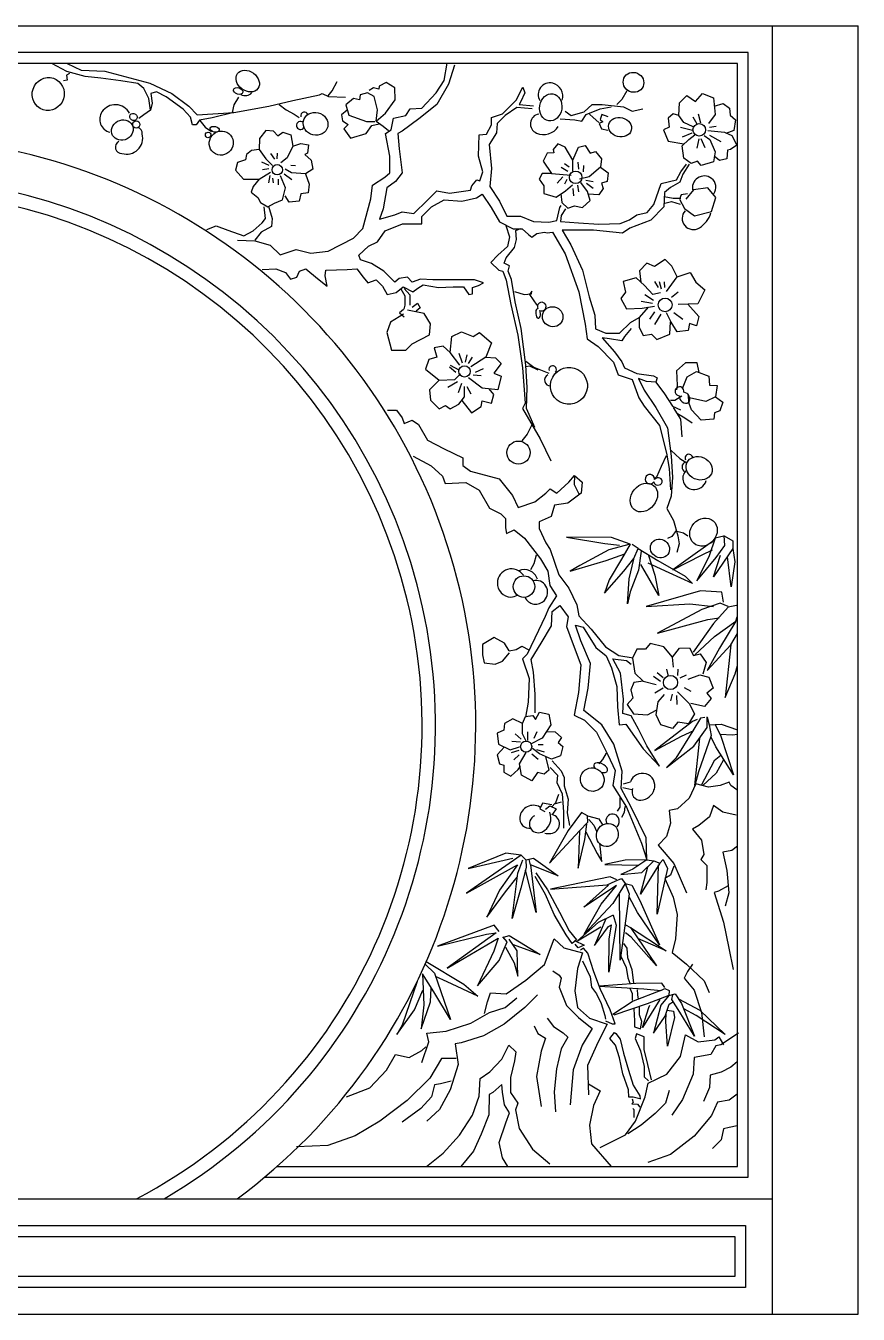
# Model space of a CAD drawing. Extents: x 4395 to 7995, y 1000 to 3400.
# Drawn here: x 6443 to 7995, y 1000 to 3400 of the extents above; entities that cross this region are included whole.
import ezdxf

# ---------------------------------------------------------------- set-up
doc = ezdxf.new("R2010")
doc.units = 0
doc.header["$LTSCALE"] = 60
doc.header["$MEASUREMENT"] = 0
for name, color, linetype in [('3', 3, 'CONTINUOUS'), ('4', 4, 'CONTINUOUS'), ('7', 7, 'CONTINUOUS')]:
    doc.layers.add(name, color=color, linetype=linetype)

msp = doc.modelspace()

# ---------------------------------------------------------------- linework, layer by layer
at = {"layer": '3', "linetype": 'BYBLOCK'}
for p, q in [((6882.7, 3146.5), (6896.3, 3140.6)), ((6899.2, 3162), (6907, 3151.3)), ((6911.9, 3163), (6910.9, 3152.3)), ((7472.5, 3145.8), (7473.5, 3133.2)), ((6896.3, 3133.8), (6884.7, 3131.9)), ((6898.3, 3121.2), (6895.4, 3107.6)), ((6924.5, 3124.1), (6939.1, 3113.4)), ((6937.2, 3140.6), (6945.9, 3139.7)), ((7441.1, 3136.4), (7453.7, 3129)), ((7447.4, 3143.7), (7455.8, 3137.4)), ((7482.9, 3139.5), (7481.9, 3128)), ((6903.1, 3116.3), (6904.1, 3107.6)), ((6913.8, 3114.4), (6913.8, 3103.7)), ((7444.3, 3118.6), (7433.8, 3107.1)), ((7451.6, 3113.4), (7447.4, 3105)), ((7463.1, 3096.7), (7464.1, 3083.1)), ((7471.4, 3102.9), (7473.5, 3090.4)), ((7487.1, 3112.3), (7500.7, 3110.2)), ((7488.2, 3107.1), (7500.7, 3097.7)), ((7615, 2923.9), (7622.2, 2912.2)), ((7624, 2923.9), (7627.6, 2910.3)), ((7633.1, 2923), (7634, 2912.2)), ((7659.2, 2904), (7646.6, 2894.1)), ((7590.6, 2886.9), (7611.4, 2883.3)), ((7597, 2899.5), (7613.2, 2888.7)), ((7615, 2867.1), (7606, 2853.6)), ((7626.7, 2862.6), (7615, 2843.7)), ((7651.1, 2866.2), (7668.2, 2853.6)), ((7250.6, 2790), (7256.6, 2772.2)), ((7265.4, 2787), (7262.5, 2773.7)), ((7232.9, 2764.8), (7244.7, 2754.5)), ((7234.3, 2767.8), (7250.6, 2758.9)), ((7281.7, 2754.5), (7296.5, 2761.9)), ((7247.7, 2736.7), (7229.9, 2726.4)), ((7277.3, 2750), (7292.1, 2748.6)), ((7255.1, 2733.8), (7249.2, 2716)), ((7265.4, 2727.8), (7272.8, 2714.5)), ((7626.3, 2178.7), (7613.1, 2187.6)), ((7631.5, 2185.4), (7620.4, 2195)), ((7637.4, 2201.6), (7640.4, 2188.3)), ((7674.3, 2190.5), (7662.5, 2184.6)), ((7631.5, 2166.2), (7616, 2156.6)), ((7670.6, 2167.7), (7683.2, 2160.3)), ((7647.8, 2155.2), (7644.8, 2142.6)), ((7655.9, 2152.2), (7656.6, 2136))]:
    msp.add_line(p, q, dxfattribs=at)
for points in [[(6887.9, 1255), (7790, 1255), (7790, 3350), (4600, 3350), (4600, 1255), (4600, 1255), (5502.1, 1255)], [(7096, 3222.3), (7113.7, 3237.4), (7132, 3262.3), (7131.4, 3284.6), (7115, 3294.4), (7101.8, 3287.2), (7101.2, 3282), (7091.3, 3284.6), (7083.5, 3279.3)], [(7096, 3222.3), (7098.6, 3243.3), (7092.6, 3268.2), (7080.2, 3274.8), (7066.4, 3271.5), (7065.1, 3262.3), (7053.9, 3264.3), (7039.5, 3252.5), (7045.4, 3233.4), (7078.2, 3221.6), (7094, 3221.6)], [(7563.8, 3279.1), (7554.4, 3262.9), (7544.9, 3253.4)], [(7687.2, 3212), (7670, 3220), (7660.8, 3232.6), (7661.9, 3256.7), (7675.7, 3270.4), (7691.7, 3258.9), (7704.4, 3273.8), (7725, 3265.8), (7728.5, 3234.9), (7715.8, 3217.7)], [(7042.4, 3243), (7031.6, 3234.1), (7033.6, 3223), (7044.1, 3216.4), (7036.2, 3207.9), (7048.7, 3190.8), (7077.5, 3199.4), (7088.1, 3214.4), (7101.8, 3217.1)], [(7726.7, 3250.4), (7743.4, 3255.5), (7754.8, 3246.3), (7756, 3233.7), (7766.3, 3224.6), (7762.9, 3205.1), (7748, 3199.4)], [(7528.8, 3230.2), (7516.8, 3234.7), (7513.8, 3225.2), (7518.8, 3221.3), (7511.9, 3217.8), (7516.3, 3207.8), (7528.3, 3205.8)], [(7660.8, 3232.6), (7649.8, 3236.2), (7640.8, 3228.2), (7642.8, 3211.2), (7631.8, 3206.2), (7640.8, 3185.2), (7669.8, 3180.2)], [(7686.8, 3230.2), (7693.8, 3217.2)], [(7696.8, 3236.2), (7700.8, 3219.2)], [(6912.9, 3195), (6905.1, 3203.8), (6890.5, 3204.7), (6878.8, 3190.2), (6877.9, 3169.8), (6890.5, 3152.3), (6903.1, 3139.7)], [(6912.9, 3195), (6922.6, 3201.8), (6937.2, 3197), (6941.1, 3175.6), (6930.4, 3154.2), (6918.7, 3144.5)], [(7685.8, 3205.2), (7663.8, 3210.2)], [(7707.8, 3195.9), (7718.1, 3187.9), (7728.5, 3165), (7725, 3146.7), (7702.1, 3139.8), (7695.2, 3147.8), (7683.7, 3143.2), (7670, 3153.5), (7666.5, 3176.5), (7679.1, 3187.9), (7690.6, 3197.1)], [(7684.8, 3200.2), (7666.8, 3192.2)], [(7714.7, 3205.1), (7745.7, 3201.7), (7759.4, 3195.9), (7768.6, 3177.6), (7757.1, 3169.6), (7751.4, 3168.4), (7750.2, 3152.4), (7736.5, 3149), (7726.2, 3157)], [(7717.8, 3211.2), (7729.9, 3213.2)], [(7717.8, 3196.2), (7738.9, 3184.2)], [(6877.9, 3169.8), (6864.2, 3167.8), (6854.5, 3160.1), (6852.6, 3150.3), (6838, 3145.5), (6834.1, 3130.9), (6848.7, 3114.4), (6877.9, 3114.4), (6899.2, 3127)], [(6941.1, 3175.6), (6955.7, 3180.5), (6970.2, 3178.5), (6968.3, 3163), (6963.4, 3160.1), (6975.1, 3149.4), (6978, 3132.9), (6964.4, 3124.1), (6938.2, 3126.1), (6926.5, 3132.9)], [(7463.1, 3129), (7463.1, 3149.9), (7448.4, 3174), (7434.8, 3180.2), (7426.5, 3169.8), (7427.5, 3163.5), (7415, 3162.5), (7407.7, 3147.8), (7423.3, 3124.9), (7459.9, 3121.7)], [(7463.1, 3149.9), (7473.5, 3174), (7486.1, 3177.1), (7495.5, 3162.5), (7504.9, 3165.6), (7516.4, 3152), (7514.3, 3136.4), (7493.4, 3118.6), (7475.6, 3114.4)], [(7697.8, 3189.2), (7693.8, 3172.2)], [(7701.8, 3190.2), (7708.8, 3173.2)], [(6877.9, 3114.4), (6867.2, 3100.8), (6863.3, 3090.1), (6875.9, 3080.4), (6880.8, 3070.7), (6894.4, 3062.9), (6907, 3069.7), (6921.6, 3075.5), (6927.5, 3097.9), (6917.7, 3120.2)], [(6964.4, 3124.1), (6971.2, 3104.7), (6969.3, 3089.1), (6955.7, 3087.2), (6952.7, 3073.6), (6934.3, 3071.7), (6926.5, 3083.3)], [(7423.3, 3124.9), (7405.6, 3124.9), (7400.3, 3114.4), (7408.7, 3101.9), (7408.7, 3087.3), (7431.7, 3081), (7449.5, 3092.5), (7462, 3104)], [(7514.3, 3136.4), (7528.9, 3125.9), (7526.9, 3110.2), (7516.4, 3107.1), (7519.5, 3096.7), (7511.2, 3085.2), (7491.3, 3086.2)], [(7440.6, 3086.8), (7442.2, 3070.6), (7453.7, 3060.1), (7466.2, 3064.3), (7480.9, 3061.2), (7495.5, 3074.7), (7490.3, 3091.5), (7477.7, 3108.2)], [(7676.4, 3087.1), (7665.1, 3085), (7662, 3076.9), (7671.2, 3059.5), (7689.7, 3046.2), (7721.4, 3054.3), (7729.6, 3079.9), (7714.3, 3098.4), (7687.6, 3094.3), (7673.3, 3076.9)], [(7657.2, 2932.6), (7647.2, 2952.4), (7635.1, 2964.6), (7615.2, 2951.3), (7600.8, 2958), (7587.5, 2943.6), (7589.8, 2922.6)], [(7626.2, 2902.8), (7611.9, 2899.5), (7596.4, 2916), (7580.9, 2930.4), (7556.6, 2923.8), (7561, 2903.9), (7552.2, 2891.7), (7563.2, 2873), (7592, 2874.1), (7615.2, 2877.4)], [(7637.3, 2905), (7657.2, 2932.6), (7681.5, 2940.3), (7692.5, 2922.6), (7709.1, 2908.3), (7695.8, 2881.8), (7659.4, 2880.7)], [(7163.3, 2875.9), (7173.6, 2883.3), (7178.1, 2874.4), (7170.7, 2868.5)], [(7677.6, 2881.3), (7698, 2858.6), (7693.6, 2841), (7680.4, 2845.4), (7678.1, 2832.1), (7657.2, 2829.9), (7646.1, 2847.6), (7637.3, 2865.3)], [(7147, 2862.6), (7123.3, 2847.8), (7115.9, 2828.5), (7124.8, 2796), (7151.4, 2796), (7163.3, 2807.8), (7195.8, 2824.1), (7197.3, 2844.8), (7185.5, 2864), (7154.4, 2870)], [(7147, 2871.4), (7139.6, 2865.5), (7148.4, 2858.1)], [(7603.6, 2875.7), (7586.4, 2856.4), (7586.4, 2838.8), (7594.2, 2823.3), (7609.6, 2825.5), (7619.6, 2815.6), (7643.9, 2825.5), (7645, 2848.7)], [(7252.1, 2767.9), (7234.3, 2791.6), (7237.3, 2821.1), (7255.1, 2830), (7277.3, 2821.1), (7289.1, 2828.5), (7311.3, 2809.3), (7301, 2782.7), (7272.8, 2764.9)], [(7234.3, 2791.6), (7221, 2803.4), (7204.7, 2800.4), (7209.2, 2782.7), (7194.4, 2778.3), (7188.4, 2760.5), (7213.6, 2739.8), (7243.2, 2741.3), (7253.6, 2751.6)], [(7301, 2782.7), (7318.7, 2781.2), (7329.1, 2770.9), (7315.8, 2753.1), (7329.1, 2747.2), (7323.2, 2722), (7293.6, 2725), (7268.4, 2744.2)], [(7268.4, 2770.7), (7275.8, 2782.6)], [(7698.4, 2754.1), (7694.6, 2772.4), (7672.7, 2772.4), (7656.2, 2757.1), (7657.3, 2729.7), (7656.2, 2722)], [(7213.6, 2739.8), (7195.8, 2722), (7197.3, 2702.8), (7213.6, 2686.6), (7225.5, 2692.5), (7234.3, 2686.6), (7250.6, 2695.4), (7261, 2708.7), (7261, 2728)], [(7667.2, 2724.2), (7676, 2746.1), (7693.5, 2756), (7716.6, 2747.2), (7717.7, 2730.8), (7731.9, 2729.7), (7728.6, 2708.9), (7711.1, 2700.1), (7680.4, 2706.7)], [(7255.8, 2702.1), (7274.3, 2679.2), (7292.1, 2691), (7293.6, 2701.3), (7311.3, 2696.9), (7315.8, 2713.2), (7306.9, 2723.5)], [(7728.6, 2708.9), (7742.6, 2699), (7737.1, 2682.7), (7727, 2678.8), (7725.5, 2667.2), (7702.2, 2665.6), (7684.3, 2684.3), (7679.6, 2696.7), (7678.1, 2714.5)], [(7744.2, 2449.5), (7728.2, 2445.5), (7717.2, 2412.6), (7694.3, 2365.8), (7730.2, 2409.7), (7746.2, 2431.6), (7745.2, 2450.5)], [(7745.3, 2449.8), (7761.1, 2440.5), (7761.1, 2426.6), (7725.2, 2373.8), (7738.2, 2413.6)], [(7569.7, 2434.6), (7534.8, 2446.5), (7451, 2447.5), (7522.8, 2435.6), (7549.7, 2432.6)], [(7569.7, 2434.6), (7529.8, 2423.6), (7475.9, 2394.7), (7458, 2383.8), (7524.8, 2403.7), (7559.7, 2416.6)], [(7569.7, 2434.6), (7553.7, 2406.7), (7530.8, 2367.8), (7521.8, 2342.9), (7557.7, 2383.8), (7576.6, 2407.7), (7584.6, 2426.6), (7573.7, 2433.6)], [(7584.6, 2426.6), (7621.5, 2403.7), (7672.4, 2374.8), (7686.3, 2360.9), (7642.5, 2380.8), (7603.6, 2398.7)], [(7723, 2439.3), (7673.4, 2403.7), (7649.4, 2386.8), (7704.3, 2414.6), (7723.2, 2423.6)], [(7761.1, 2426.6), (7765.1, 2401.7), (7758.1, 2354.9), (7751.1, 2410.7)], [(7590.6, 2421.6), (7585.6, 2385.8), (7569.7, 2345.9), (7564.7, 2323), (7567.7, 2369.8), (7576.6, 2406.7)], [(7603.1, 2415.1), (7615.5, 2376.8), (7623.5, 2338.9), (7597.6, 2382.8), (7589.6, 2396.7)], [(7743.9, 2326.3), (7740.7, 2345.1), (7701, 2347.2), (7599.7, 2318), (7681.2, 2323.2), (7725.1, 2318)], [(7752.2, 2318), (7737.6, 2324.3), (7703.1, 2312.8), (7620.6, 2268.9), (7714.6, 2294), (7735.5, 2297.1)], [(7767.9, 2320.1), (7752.2, 2316.9), (7725.1, 2286.7), (7687.5, 2233.5)], [(7690.6, 2228.2), (7727.2, 2262.7), (7766.9, 2290.9), (7769, 2299.2)], [(7766.9, 2290.9), (7736.6, 2240.8), (7713.6, 2199), (7757.5, 2247), (7770, 2267.9)], [(7344.5, 2235.4), (7335.6, 2249.8), (7316.2, 2260.7), (7294.8, 2247.8), (7294.8, 2228), (7297.8, 2213.6), (7318.2, 2210.6), (7332.1, 2216.5), (7345, 2231.9)], [(7650.7, 2205.3), (7648.5, 2223.7), (7632.3, 2242.9), (7607.2, 2249.5), (7598.3, 2238.5), (7582.1, 2238.5), (7574, 2222.2), (7578.4, 2194.2), (7593.9, 2179.5), (7618.2, 2172.8)], [(7648.5, 2223.7), (7661.8, 2240.7), (7680.2, 2241.4), (7687.6, 2226.7), (7700.1, 2230.3), (7711.2, 2214.1), (7705.3, 2192)], [(7757.5, 2247), (7747, 2148.9), (7765.8, 2192.8), (7770, 2208.4)], [(7658.8, 2201.6), (7658.1, 2189.8)], [(7678, 2183.2), (7699.4, 2191.3), (7716.4, 2186.9), (7724.5, 2166.2), (7712.7, 2156.6), (7720.8, 2147), (7708.3, 2132.3), (7683.2, 2137.5)], [(7593.9, 2179.5), (7576.9, 2176.5), (7571, 2163.3), (7574.7, 2147.8), (7564.4, 2136), (7576.2, 2118.3), (7602, 2116.8), (7618.2, 2124.9)], [(7658.1, 2159.6), (7679.5, 2137.5), (7689.8, 2118.3), (7678.7, 2099.9), (7658.8, 2102.8), (7648.5, 2091), (7627.1, 2097.7), (7618.2, 2116.8), (7621.9, 2140.4), (7633.7, 2154.4)], [(7375.7, 2067.6), (7369.3, 2081.3), (7369.3, 2100.5), (7374.8, 2113.4), (7388.6, 2115.2), (7393.1, 2107.9), (7400.5, 2121.6), (7417.9, 2118), (7421.6, 2097.8), (7406, 2073.1), (7384, 2062.1)], [(7709.3, 2111.5), (7701, 2110), (7686.7, 2086.6), (7654.9, 2035.9), (7637.5, 2018.6), (7688.2, 2057.9), (7713.1, 2092.6), (7713.1, 2113)], [(7713.3, 2112.2), (7716.9, 2097.9), (7739.6, 2099.4), (7770, 2088.6)], [(7369.3, 2100.5), (7351, 2108.8), (7335.4, 2100.5), (7334.5, 2087.7), (7321.6, 2082.2), (7324.4, 2062.1), (7346.4, 2051.1), (7363.8, 2056.6)], [(7695, 2107.7), (7685.9, 2103.9), (7615.6, 2050.3), (7665.5, 2076.7), (7688.2, 2087.3)], [(7716.9, 2097.9), (7720.7, 2078.3), (7697.2, 2010.3), (7690.4, 1984.6), (7699.5, 2073)], [(7728.3, 2098.6), (7738.8, 2076.7), (7762.3, 2005), (7729.8, 2057.1), (7720.7, 2075.2)], [(7365.6, 2065.7), (7349.1, 2066.7)], [(7366.6, 2071.2), (7355.6, 2081.3)], [(7378.5, 2085), (7378.5, 2068.5)], [(7413.8, 2085.4), (7429.8, 2085), (7441.7, 2074), (7435.3, 2064.8), (7444.5, 2057.5), (7439.9, 2040.1), (7423.4, 2033.7), (7400.5, 2043.8), (7387.6, 2053.8)], [(7395.9, 2085), (7390.4, 2072.2)], [(7737.5, 2080.7), (7760.8, 2079), (7770, 2080.3)], [(7335.4, 2056.6), (7321.6, 2041.9), (7326.2, 2025.4), (7334.5, 2022.7), (7334.5, 2009.9), (7347.3, 2002.5), (7361.1, 2014.5), (7365.6, 2020.9)], [(7362, 2050.2), (7348.2, 2045.6)], [(7362.9, 2041.9), (7352.8, 2032.8)], [(7411.9, 2038.7), (7417.9, 2013.5), (7409.7, 2006.2), (7396.8, 2009), (7386.7, 1993.4), (7367.5, 2004.4), (7363.8, 2025.4), (7375.7, 2046.5)], [(7386.7, 2043.8), (7398.6, 2033.7)], [(7395, 2052), (7409.7, 2047.4)], [(7398.6, 2061.2), (7407.8, 2061.2)], [(7738.7, 2040.6), (7726.4, 2031), (7702.1, 1985.1)], [(7743.6, 2032.4), (7730.1, 2007.8), (7705.5, 1984.7)], [(7424, 1948.8), (7406.5, 1952.1), (7401.1, 1941.3), (7410.5, 1936.6)], [(7411.8, 1940.7), (7419.9, 1946.7), (7432.1, 1941.3), (7425.3, 1931.2)], [(7767.2, 1929.6), (7742.3, 1935.3), (7725.3, 1947.7), (7717.4, 1926.2), (7698.1, 1910.4), (7685.7, 1903.6), (7702.7, 1883.2), (7707.2, 1856.1), (7701.5, 1847.1), (7712.9, 1835.7), (7712.9, 1804.1), (7710.6, 1790.5)], [(7490.4, 1928.5), (7479.3, 1934.3), (7454.5, 1901.1), (7419.3, 1839.9), (7475.4, 1900.5), (7491, 1916.7), (7490.4, 1928.5)], [(7490.4, 1928.5), (7511.2, 1922.6), (7518, 1911.4)], [(7493, 1921.3), (7502.1, 1910.9), (7507.3, 1899.8)], [(7475.4, 1900.5), (7472.8, 1830.8), (7485.2, 1884.2), (7489.1, 1912.8)], [(7487.1, 1898.5), (7508, 1858.2), (7517.1, 1843.2), (7513.2, 1877.7)], [(7366.4, 1855), (7264.5, 1784.6), (7359.5, 1836.9)], [(7366.4, 1855), (7338.1, 1858.8), (7268.1, 1830.5), (7351.3, 1849.4)], [(7366.4, 1855), (7375.3, 1846.2), (7389.6, 1849.6), (7435.4, 1816.9), (7384.2, 1837.3), (7381.4, 1846.9)], [(7769.6, 1871.7), (7759.4, 1863.8), (7742.4, 1860.4), (7750.3, 1826.5), (7753.7, 1784.7), (7746.9, 1759.8)], [(7359.5, 1836.9), (7326.1, 1789.6), (7302.9, 1739.8), (7337.1, 1786.9), (7358.9, 1814.1)], [(7375.3, 1846.2), (7376, 1831.9), (7365.7, 1793.7), (7350, 1737.1), (7360.3, 1821.6), (7369.8, 1846.2)], [(7384.2, 1837.3), (7394.4, 1748), (7374.6, 1827.1)], [(7600.8, 1846.6), (7560.4, 1845.8), (7522.6, 1838), (7585.7, 1836.4)], [(7600.8, 1846.6), (7574.8, 1829.2), (7552.6, 1819.2), (7591.5, 1822.5), (7613.7, 1844.7)], [(7600.8, 1846.6), (7613.7, 1844.7), (7624.8, 1840.3), (7589.3, 1782.6), (7602.6, 1833.6)], [(7624.8, 1840.3), (7631.5, 1846.9), (7639.3, 1830.3), (7620.4, 1744.9), (7622.6, 1836.9)], [(7545.1, 1809.1), (7532.6, 1815), (7421.3, 1791.6), (7526.7, 1799.9), (7541.8, 1806.6)], [(7541.8, 1806.6), (7553.5, 1811.6), (7560.2, 1802.4), (7537.6, 1764.8), (7484.1, 1708), (7515.9, 1764), (7544.3, 1798.3), (7483.2, 1758.2), (7529.2, 1799.1)], [(7560.2, 1802.4), (7567.7, 1783.2), (7551, 1659.6), (7550.1, 1782.4)], [(7560.2, 1802.4), (7572.7, 1799.1), (7587.8, 1770.7), (7624.6, 1688), (7583.6, 1748.1), (7567.7, 1777.4)], [(7752.6, 1798.2), (7734.5, 1788.1), (7726.6, 1785.8), (7743.6, 1730.4), (7753.7, 1681.8), (7761.7, 1642.2)], [(7538.4, 1743.1), (7510, 1729.7), (7471.5, 1695.5), (7515, 1721.4)], [(7524.2, 1736.4), (7503.3, 1687.1), (7529.2, 1722.2), (7535.1, 1725.6)], [(7538.4, 1743.1), (7543.5, 1724.7), (7530.1, 1637), (7530.9, 1698.8), (7535.1, 1725.6)], [(7325.6, 1713.2), (7316.3, 1724.9), (7210.4, 1685.4), (7302, 1708.1), (7319.7, 1710.6)], [(7319.7, 1710.6), (7228.9, 1644.3), (7323.9, 1700.6)], [(7334, 1702.2), (7344.1, 1705.6), (7402.1, 1670.3), (7371, 1681.2), (7352.5, 1688)], [(7561, 1725.6), (7570.2, 1720.6), (7618.7, 1648.7), (7571.9, 1702.2), (7561, 1710.5)], [(7570.2, 1720.6), (7637.1, 1677.1), (7584.4, 1699.7)], [(7323.9, 1700.6), (7315.5, 1676.2), (7285.2, 1611.5), (7325.6, 1658.6), (7340.7, 1693.8), (7332.3, 1703.1)], [(7337.4, 1683.8), (7353.4, 1654.4), (7360.1, 1630), (7359.2, 1677), (7344.1, 1698.9)], [(7189.3, 1656.9), (7260, 1614.9), (7286.1, 1592.2), (7228.9, 1619.1), (7207, 1629.2)], [(7182.6, 1634.2), (7185.1, 1576.2), (7180.1, 1531.7), (7197.7, 1582.1), (7198.6, 1607.3)], [(7187.7, 1651.8), (7205.3, 1635), (7234.8, 1549.3), (7203.6, 1600.6), (7182.6, 1634.2)], [(7425.6, 1639.9), (7437.6, 1631.3), (7441, 1626.2), (7437.6, 1609.1), (7451.3, 1574.9), (7473.6, 1552.7), (7499.2, 1532.1), (7480.4, 1501.3), (7463.3, 1455.2), (7458.1, 1390.2)], [(7172.8, 1619.8), (7144.8, 1538.4), (7134.7, 1520.8), (7167.5, 1567), (7183.5, 1603.9)], [(7634.2, 1608.6), (7628.8, 1616.7), (7580.1, 1616.1), (7511.9, 1611.3), (7595, 1605.9), (7626.8, 1603.2), (7634.2, 1606.6)], [(7397, 1595), (7373.3, 1571.2), (7334.9, 1540.2), (7296.6, 1518.3), (7254.5, 1505.6), (7243.6, 1503.7), (7249.1, 1465.4), (7234.4, 1418), (7214.3, 1381.5), (7190.6, 1359.6)], [(7626.8, 1603.2), (7575.4, 1583), (7537.6, 1558)], [(7634.2, 1606.6), (7642.3, 1603.2), (7641.7, 1593.8), (7601.8, 1578.3), (7539.6, 1557.3)], [(7624.8, 1586.4), (7593, 1534.4), (7604.5, 1571.5), (7606.5, 1575.6)], [(7641.7, 1593.8), (7626.8, 1575.6), (7613.3, 1523.6), (7634.9, 1555.3), (7642.3, 1577.6), (7650.4, 1582.3)], [(7641.7, 1593.8), (7653.8, 1596.5), (7665.3, 1578.9), (7689.6, 1518.2), (7662.6, 1562.7), (7647.7, 1586.4), (7649.1, 1595.1)], [(7659.6, 1587.7), (7699.8, 1566.1), (7747.1, 1520.9), (7693, 1556.7), (7670, 1568.8)], [(7638.6, 1566.4), (7650.4, 1564.8), (7652.5, 1552.6), (7639.6, 1499.3), (7636.2, 1545.2), (7636.9, 1560)], [(7390.7, 1537.3), (7397.9, 1523), (7412.2, 1514.4), (7403.6, 1490), (7395, 1442.7), (7403.6, 1386.8)], [(7415.1, 1551.7), (7426.6, 1535.9), (7445.2, 1524.4), (7453.8, 1515.8), (7440.9, 1494.3), (7432.3, 1457.1), (7428, 1414.1), (7430.9, 1376.8)], [(7190.2, 1275.4), (7221.3, 1299.9), (7251.4, 1333.8), (7275.9, 1370.5), (7288.2, 1406.2), (7290, 1439.2), (7307.9, 1451.4), (7330.6, 1474.9), (7343.7, 1501.3), (7356.9, 1489), (7354.1, 1472.1), (7346.6, 1441), (7346.6, 1412.8), (7360.7, 1393), (7356, 1380.8), (7362.6, 1346), (7388, 1307.4), (7420.1, 1280.1)], [(7245.4, 1476.4), (7229, 1476.4), (7218, 1476.4), (7196.1, 1439.9), (7154.1, 1397.9), (7102.9, 1359.6), (7057.2, 1332.2), (7006.1, 1314), (6947.6, 1312.1)], [(7769, 1470.3), (7757.6, 1460.1), (7739.4, 1451), (7718.9, 1445.3), (7717.8, 1422.6), (7706.4, 1396.4)], [(7236.3, 1434.4), (7216.2, 1428.9), (7205.2, 1427.1), (7199.7, 1405.2), (7179.6, 1383.3), (7144.9, 1357.8)], [(7341.9, 1275.4), (7331.5, 1291.4), (7325.8, 1319.6), (7338.1, 1356.3), (7344.7, 1375.2), (7335.3, 1390.2), (7331.5, 1413.7), (7330.6, 1427.9), (7313.6, 1412.8), (7307, 1409), (7306.1, 1371.4), (7291.9, 1335.6), (7277.8, 1303.7), (7253.9, 1275)], [(7642.7, 1416.9), (7635.9, 1393), (7616.6, 1373.7), (7590.4, 1352.1), (7565.4, 1336.2)], [(7769, 1410.1), (7754.2, 1398.7), (7732.6, 1395.3), (7721.2, 1370.3), (7689.4, 1331.7), (7645, 1297.6), (7602.9, 1282.8)], [(7769, 1351), (7754.2, 1347.6), (7744, 1345.3), (7739.4, 1324.9), (7723.5, 1308.9)]]:
    msp.add_lwpolyline(points, dxfattribs=at)
for points in [[(6616.5, 3184.4, 0.804536), (6622.3, 3162.1, 0.578862), (6660.3, 3198.4)], [(6700.8, 1215, 0.761895), (6195, 3117.4, 0.761895), (5689.2, 1215)], [(7370.7, 2376.5, 0.733507), (7322.2, 2362.6, 0.412207), (7347.5, 2335.8)], [(7373.4, 2335.4, 0.529612), (7409.9, 2329.7, 0.744376), (7388.5, 2366.4, 0.744376)], [(7401.7, 1944.7, 0.529572), (7364, 1925.9, 0.50542), (7384.9, 1905.6)], [(7391.6, 1928.5, 0.992445), (7405.1, 1898.2, 0.410359), (7419.9, 1935.3)], [(7422, 1895.5, 0.854984), (7424, 1930.6, 0.854984)]]:
    msp.add_lwpolyline(points, format="xyb", dxfattribs=at)
msp.add_lwpolyline([(4625, 1070), (4625, 1145), (7765, 1145), (7765, 1070)], close=True, dxfattribs=at)
for centre, radius in [((6649.1, 3216.1), 6.65), ((7698.6, 3206.2), 11.7), ((6911.9, 3131.9), 9.72), ((7468.3, 3117.6), 11.7), ((7635, 2880), 12.8), ((7261, 2756.1), 10.5), ((7361.6, 2604.9), 21.6), ((7371.8, 2355.4), 20.1), ((7645, 2176.7), 13.2), ((7375.9, 2057.3), 10.4)]:
    msp.add_circle(centre, radius, dxfattribs=at)
for centre, radius, start, end in [((7420.3, 3271.7), 21.9, 76.4129, 210.3766), ((7419.6, 3269), 24.7, 342.7225, 76.4129), ((6852.4, 3286.5), 16.5, 239.9095, 318.015), ((6610, 3222.9), 30, 28.4725, 145.9935), ((6605.7, 3225.8), 24.8, 145.9935, 256.7932), ((6955, 3214.3), 7.43, 46.0058, 331.857), ((6962.6, 3232.3), 6.85, 18.2296, 193.6257), ((7402.6, 3217.2), 18.7, 100.2403, 246.3242), ((6648.7, 3199.4), 11.7, 355.2, 77.372), ((7408.2, 3230), 32.7, 246.3242, 327.8434), ((7708, 3098), 22.2, 52.8563, 195.2357), ((7709, 3099.4), 20.6, 323.423, 52.8563), ((7687.7, 3041.3), 20.9, 137.5218, 302.5182), ((7670.8, 3067.7), 52.3, 302.5182, 341.6665), ((7425.3, 2759.8), 6.91, 315.0684, 193.9182), ((7421.1, 2740.1), 10.9, 117.5172, 270.5869), ((7661.8, 2719.2), 8.25, 346.1075, 268.4091), ((7679.3, 2594.5), 7.3, 12.9931, 205.8449), ((7689, 2559.8), 23.7, 263.7266, 342.675), ((7372.6, 2361.3), 25.7, 18.2287, 114.1677), ((7348.1, 2354.6), 18.8, 268.1358, 306.9011), ((7592.5, 1984.2), 23.3, 343.7893, 161.6428), ((7588.8, 1973.1), 15.6, 157.2614, 274.2161), ((7587.8, 1985.6), 28.1, 274.2161, 343.7893), ((7536.9, 1919.6), 12.2, 23.7744, 205.0628), ((7533.7, 1918.2), 15.7, 318.0239, 23.7744), ((7418.4, 1932.1), 36.7, 257.6402, 275.6345)]:
    msp.add_arc(centre, radius, start, end, dxfattribs=at)
for centre, major_axis, ratio in [((6856.8, 3296.9), (-19, 14), 0.769573), ((7576, 3294.6), (-17.8, 7.8), 0.946537), ((6484.9, 3272.9), (9.6, 29.4), 0.963112), ((6839.2, 3278.5), (-8.65, 2.43), 0.662092), ((7421.8, 3248.1), (-3.9, -25.2), 0.80798), ((6983.3, 3217.3), (-22.6, 5.4), 0.911816), ((6623.2, 3205.8), (18.2, 9.9), 0.896063), ((6643.8, 3230.1), (-6, 3.93), 0.902574), ((7550.9, 3211), (-20.9, 5.7), 0.828438), ((6783, 3196.6), (4.87, 1.62), 0.993701), ((6807.4, 3181.5), (-14.2, -17.8), 0.966971), ((6795.4, 3207.2), (8.51, -1.79), 0.602844), ((7425.4, 2858), (-17.8, 7.4), 0.963747), ((7455.7, 2729.3), (-16.3, -30.4), 0.998068), ((7698.4, 2575.7), (-22.9, 10), 0.84897), ((7595.4, 2521.3), (18.2, 22.5), 0.797688), ((7706.5, 2456.9), (-18.3, -20.7), 0.873359), ((7625.3, 2426.4), (-14.5, 11.2), 0.924461), ((7499.2, 1995.8), (-17, 14.4), 0.969822), ((7527.2, 1892.8), (10.1, 19.5), 0.910902)]:
    msp.add_ellipse(centre, major_axis=major_axis, ratio=ratio, dxfattribs=at)
for centre, major_axis, ratio, start_param, end_param in [((7671.3, 2707.1), (7.4, -8.38), 0.781348, 3.717762, 8.734008), ((7514.8, 2018.1), (-12.5, 6), 0.549455, 1.905189, 7.12114)]:
    msp.add_ellipse(centre, major_axis=major_axis, ratio=ratio, start_param=start_param, end_param=end_param, dxfattribs=at)
at = {"layer": '4', "linetype": 'BYBLOCK'}
for p, q in [((4395, 3400), (7995, 3400)), ((7995, 1000), (7995, 3400)), ((5740.7, 1215), (6649.3, 1215)), ((4395, 1000), (7995, 1000))]:
    msp.add_line(p, q, dxfattribs=at)
msp.add_lwpolyline([(6649.3, 1215, 0.779627), (6195, 3092.4, 0.779627), (5740.7, 1215, 0.720171)], format="xyb", dxfattribs=at)
at = {"layer": '7', "linetype": 'BYBLOCK'}
for p, q in [((7835, 1000), (7835, 3400)), ((7394.5, 2414.1), (7390.3, 2397.7)), ((7390.3, 2397.7), (7384.1, 2386.3)), ((4555, 1215), (7835, 1215))]:
    msp.add_line(p, q, dxfattribs=at)
for points in [[(6911.3, 1275), (7770, 1275), (7770, 3330), (4620, 3330), (4620, 1275), (5478.7, 1275)], [(6675.7, 3242.9), (6672.6, 3264.7), (6663.2, 3283.4), (6652.3, 3292.7), (6620.3, 3297.4), (6582.8, 3302.1), (6554, 3305.2), (6519.6, 3314.6), (6491.8, 3330)], [(6520.5, 3330), (6546.5, 3317.6), (6590.2, 3315.2), (6628, 3305.8), (6674.1, 3292.8), (6715.4, 3273.9), (6747.3, 3250.3), (6762.7, 3233.8), (6831.2, 3238.5), (6896.2, 3250.3), (6941.1, 3260.9), (6990.7, 3271.6), (6995.4, 3273.9), (7007.3, 3268), (7039.2, 3266.8)], [(6837.5, 3000.6), (6870, 2999.2), (6898.4, 2991.1), (6917.3, 2973.5), (6947.1, 2983), (6974.2, 2976.2), (7006.7, 2980.3), (7054.1, 3004.6), (7071.7, 3022.2), (7086.5, 3077.6), (7089.3, 3103.3), (7112.3, 3118.2), (7121.7, 3126.3), (7121.7, 3157.4), (7113.6, 3199.3), (7124.4, 3206.1), (7128.5, 3227.7), (7151.5, 3233.1), (7159.6, 3245.3), (7181.3, 3246.6), (7208.4, 3275), (7223.3, 3298), (7228.7, 3330.5)], [(7242.2, 3326.4), (7231.4, 3291.3), (7209.7, 3253.4), (7175.9, 3226.4), (7144.8, 3203.4), (7136.6, 3199.3), (7139.3, 3170.9), (7144.8, 3126.3), (7132.6, 3110.1), (7116.3, 3097.9), (7109.6, 3058.7), (7102.8, 3039.8), (7131.2, 3047.9), (7144.8, 3053.3), (7166.4, 3050.6), (7192.1, 3074.9), (7209.7, 3092.5), (7232.7, 3088.4), (7272, 3093.9), (7274.7, 3102), (7284.2, 3112.8), (7289.6, 3111.4), (7295, 3127.7), (7286.9, 3157.4), (7288.2, 3196.6), (7301.8, 3198), (7311.3, 3215.5), (7311.3, 3229.1), (7331.6, 3235.8), (7357.3, 3261.5), (7369.5, 3285.8), (7373.5, 3275), (7365.4, 3257.5), (7362.7, 3253.4), (7389.8, 3250.7)], [(6524.4, 3310.9), (6519, 3308.2), (6520.3, 3298.6), (6513.5, 3297.3)], [(7006.9, 3269.3), (7014.5, 3278.6), (7023.9, 3296.2)], [(6831.2, 3238.5), (6790.4, 3228.8), (6767, 3224.1), (6760.8, 3215.6), (6753.8, 3215.6), (6749.9, 3229.6), (6736.6, 3244.4), (6704.6, 3267.8), (6686.6, 3277.2), (6676.5, 3274), (6678.8, 3256.1), (6675.7, 3242.9), (6663.2, 3234.3), (6653.9, 3227.3)], [(6839.5, 3266.8), (6831.2, 3252.7), (6827.7, 3238.5)], [(6915.4, 3253.5), (6928.3, 3243.5), (6943.6, 3235.3), (6953, 3229.4)], [(7387.1, 3245.3), (7358.6, 3248), (7337, 3233.1), (7322.1, 3218.2), (7320.7, 3200.7), (7307.2, 3179), (7311.3, 3134.4), (7308.5, 3100.6), (7326.1, 3073.6), (7339.7, 3045.2), (7365.4, 3045.2), (7389.8, 3035.7), (7418.2, 3034.4), (7433.1, 3037.1), (7438.5, 3061.4), (7441.2, 3065.5)], [(7439.3, 3226.4), (7466.4, 3225), (7479.9, 3222.3), (7488, 3234.5), (7513.8, 3245.3), (7534.1, 3249.3)], [(7448.8, 3241.2), (7459.6, 3233.1), (7484, 3239.9), (7498.9, 3253.4), (7517.8, 3253.4), (7557.1, 3249.3), (7573.3, 3241.2), (7593.6, 3245.3)], [(6767.8, 3223.5), (6777.3, 3211.3), (6789.6, 3203.1)], [(7096, 3222.3), (7109.6, 3212.8), (7119, 3204.7)], [(7494, 3235.3), (7501.1, 3228.9), (7511.4, 3220)], [(7449.3, 3058.7), (7441.2, 3046.5), (7439.9, 3035.7), (7473.7, 3033), (7511.6, 3030.3), (7550.9, 3031.7), (7568.5, 3038.4), (7582, 3047.9), (7601.7, 3051.9), (7613.9, 3066.8), (7627.5, 3106), (7655.9, 3112.8), (7664, 3127.7), (7674.8, 3142.5)], [(7680, 3142.2), (7667.8, 3123.3), (7662.4, 3108.4), (7644.8, 3099), (7633.9, 3089.5), (7632.6, 3062.5), (7608.2, 3038.1), (7569, 3023.3), (7555.4, 3013.8), (7501.3, 3019.2), (7468.8, 3019.2), (7443.1, 3019.2), (7459.3, 2992.2), (7481, 2944.8), (7493.2, 2894.8), (7504, 2861), (7505.3, 2835.3), (7524.3, 2827.2), (7550, 2827.2), (7570.3, 2847.5), (7586.6, 2856.9)], [(6883.7, 2945.8), (6909.5, 2947.1), (6927.5, 2940.7), (6936.5, 2927.8), (6948.1, 2931.6), (6953.3, 2943.2), (6964.9, 2947.1), (6986.8, 2929.1), (7004.9, 2914.9), (7001, 2934.2), (7002.3, 2944.5), (7042.3, 2945.8), (7060.3, 2947.1), (7071.9, 2931.6), (7081, 2921.3), (7096.4, 2926.5), (7108, 2914.9), (7117.1, 2899.4), (7133.8, 2903.3), (7146.7, 2913.6), (7164.8, 2904.6), (7173.8, 2911), (7184.1, 2917.5), (7212.5, 2912.3), (7239.6, 2913.6), (7258.9, 2913.6), (7269.2, 2899.4), (7275.7, 2900.7), (7275.7, 2912.3), (7287.3, 2916.2), (7296.3, 2921.3), (7279.5, 2926.5), (7239.6, 2926.5), (7202.2, 2926.5), (7179, 2927.8), (7163.5, 2922.6), (7154.5, 2931.6), (7139, 2929.1), (7131.2, 2922.6), (7110.6, 2943.2), (7087.4, 2957.4), (7066.8, 2963.8), (7064.2, 2972.9), (7082.2, 2989.6), (7099, 2997.3), (7113.2, 3017.9), (7145.4, 3030.8), (7181.5, 3030.8), (7181.5, 3045), (7199.6, 3063), (7222.8, 3075.9), (7256.3, 3073.3), (7283.4, 3079.8), (7293.7, 3086.2), (7310.5, 3061.7), (7326, 3034.7), (7351.7, 3021.8), (7368.5, 3021.8), (7380.1, 3011.5), (7386.6, 3006.3), (7395.6, 3012.8), (7409.8, 3015.4), (7414.9, 3014.1), (7425.2, 3015.4), (7448.5, 2975.4), (7474.2, 2904.6), (7485.9, 2844.1), (7489.7, 2817), (7510.4, 2802.8), (7538.7, 2773.2), (7547.7, 2750), (7573.5, 2741), (7585.7, 2706.7), (7596, 2691.3), (7624.4, 2655.2), (7637.3, 2603.7), (7642.4, 2575.3), (7645, 2535.4)], [(7633.3, 3082), (7649.7, 3078.9), (7664.1, 3078.9)], [(7634.3, 3069.7), (7646.6, 3072.8), (7663, 3067.6)], [(6780.6, 3020.8), (6798.2, 3027.6), (6819.9, 3019.5), (6849.7, 3008.7), (6867.2, 3018.1), (6883.5, 3033), (6890.3, 3041.1), (6887.6, 3062.8)], [(6895.7, 3064.1), (6902.4, 3041.1), (6901.1, 3026.2), (6882.1, 3015.4), (6870, 3000.6)], [(7338.1, 3027.8), (7344.6, 3006.6), (7341.4, 2988.7), (7323.4, 2972.4), (7310.3, 2959.3), (7325, 2944.7), (7332.4, 2942.6), (7338.7, 2926.2), (7347.6, 2880.7), (7360.2, 2823.8), (7369.1, 2763.1), (7374.1, 2697.3), (7369.1, 2687.2), (7402, 2630.3), (7422.2, 2589.9)], [(7391.9, 2651.8), (7381.7, 2675.9), (7376.7, 2687.2), (7377.9, 2726.4), (7375.4, 2768.1), (7366.5, 2836.4), (7355.2, 2885.7), (7348.8, 2927.4), (7342.5, 2942.6), (7345, 2952.7), (7334.9, 2957.8), (7338.7, 2967.9), (7353.9, 2986.8), (7357.7, 3002), (7356.4, 3018.5), (7365.3, 3022.2)], [(7142.4, 2909.8), (7149.7, 2896.9), (7149.7, 2879.5), (7147.9, 2872.1)], [(7148.8, 2910.7), (7158.9, 2898.7), (7158.9, 2879.5)], [(7354, 2904.8), (7371.9, 2899.3), (7385.7, 2900.6), (7386.4, 2905.4), (7382.3, 2899.3), (7396, 2879.3)], [(7571.6, 2836), (7559.4, 2821.2), (7554, 2813.1), (7531, 2817.1), (7517.4, 2818.5), (7540.4, 2792.8), (7554, 2773.9), (7559.4, 2763), (7582.4, 2752.2), (7613.5, 2748.2), (7620.3, 2744.1), (7617.6, 2736), (7633.8, 2714.4), (7648.7, 2691.4), (7663.6, 2684.6)], [(7398.1, 2758.4), (7382.9, 2765.9), (7374.7, 2764.6)], [(7375.4, 2775.5), (7390.5, 2763.9), (7418, 2752.9)], [(7617.6, 2736), (7600, 2737.3), (7585.1, 2742.8), (7595.9, 2721.1), (7617.6, 2688.7), (7639.2, 2650.8), (7646, 2598.1), (7648.7, 2558.9), (7646, 2523.7), (7637.9, 2500.7), (7650.3, 2478.6), (7658.5, 2450.2), (7661.2, 2435.3), (7657.1, 2419.1)], [(7666.3, 2710.3), (7652.8, 2702.2), (7644.7, 2702.2)], [(7650.1, 2688.7), (7663.6, 2667), (7666.3, 2634.6)], [(7117.7, 2683.8), (7134.2, 2683.8), (7144.5, 2669.4), (7148.6, 2659.1), (7163.1, 2665.3), (7175.4, 2657), (7191.9, 2628.2), (7222.8, 2611.8), (7257.8, 2595.3), (7257.8, 2580.9), (7272.3, 2570.6), (7325.9, 2556.2), (7350.6, 2525.3), (7360.9, 2502.7), (7391.8, 2513), (7412.4, 2529.4), (7420.6, 2537.7), (7433, 2529.4), (7455.7, 2550), (7466, 2562.4), (7480.4, 2550), (7478.3, 2529.4), (7453.6, 2510.9), (7428.9, 2506.8), (7422.7, 2486.2), (7400, 2475.9), (7400, 2463.6), (7412.4, 2436.8), (7420.6, 2424.5), (7437.1, 2377.1), (7455.7, 2352.4), (7470.1, 2321.6), (7474.2, 2301), (7496.9, 2276.3), (7523.7, 2243.3), (7548.4, 2226.9), (7575.2, 2222.8)], [(7658.2, 2677.9), (7671.7, 2669.7), (7685.3, 2660.3)], [(7386.8, 2656.9), (7377.9, 2639.2), (7367.8, 2626.6)], [(7165.2, 2598.2), (7198.6, 2580.6), (7219.7, 2561.3), (7225, 2547.3), (7263.7, 2549), (7288.3, 2535), (7307.6, 2501.6), (7328.7, 2491.1), (7337.5, 2482.3), (7337.5, 2464.8), (7339.2, 2454.2), (7353.3, 2461.3), (7372.6, 2445.5), (7402.5, 2406.8), (7416.6, 2384), (7420.1, 2357.7), (7432.4, 2338.4), (7418.3, 2315.6), (7411.3, 2299.8), (7399, 2273.4), (7377.9, 2229.5), (7369.1, 2220.8), (7381.4, 2183.9), (7379.7, 2140), (7374.4, 2111.9)], [(7637, 2599), (7627.8, 2579), (7618.6, 2559), (7614.5, 2555.6)], [(7646.2, 2609.1), (7662.1, 2594), (7675.5, 2585.7)], [(7466, 2562.4), (7465.3, 2545.7), (7473.8, 2528.2)], [(7655.8, 2459.7), (7647.6, 2448.9), (7639.5, 2444.8)], [(7657.1, 2458.3), (7669.3, 2455.6), (7677.4, 2450.2)], [(7392.4, 2120.3), (7392.4, 2155.2), (7389.6, 2195.7), (7385.5, 2219.4), (7403.6, 2250.2), (7423.2, 2282.3), (7424.6, 2308.8), (7438.6, 2320), (7454, 2299), (7451.2, 2280.9), (7463.7, 2247.4), (7477.7, 2209.7), (7473.5, 2158), (7465.1, 2116.1), (7484.7, 2106.3), (7507.1, 2084), (7528.1, 2042.1), (7542, 2012.8), (7537.8, 1984.8), (7563, 1944.3), (7591, 1877.3), (7600.8, 1846.6), (7599.4, 1887.1), (7571.4, 1944.3), (7553.2, 1979.2), (7554.6, 2011.4), (7539.2, 2061.6), (7516.9, 2097.9), (7483.3, 2124.5), (7491.7, 2166.4), (7495.9, 2212.4), (7477.7, 2254.3), (7467.9, 2283.7), (7481.9, 2279.5), (7505.7, 2241.8), (7525.3, 2226.4), (7535, 2204.1), (7544.8, 2169.2), (7546.2, 2131.5), (7549, 2097.9), (7561.6, 2099.3), (7593.8, 2053.3), (7624.5, 2021.1), (7600.8, 2058.8), (7585.4, 2089.6), (7571.4, 2114.7), (7556, 2118.9), (7557.4, 2145.4), (7551.8, 2194.3), (7537.8, 2220.8), (7563, 2218), (7571.4, 2211.1)], [(7344.5, 2235.4), (7357.5, 2238.4), (7367.9, 2244.4), (7380.8, 2237.4)], [(7524.8, 2045), (7518.2, 2033.2), (7511.7, 2025.4)], [(7420.4, 2018.3), (7434.4, 2004.4), (7433, 1990.4), (7442.8, 1969.5), (7445.6, 1936), (7445.6, 1905.2)], [(7424.6, 2030.5), (7441.4, 2012.4), (7447, 1999.8), (7447, 1984.4), (7454, 1959.3), (7452.6, 1934.2), (7456.8, 1910.4)], [(7436.1, 1968.1), (7430.9, 1952.5), (7423.1, 1944.7)], [(7556.1, 1981.1), (7573, 1977.2)], [(7557.4, 1987.7), (7570.4, 1991.6)], [(7768.7, 1977), (7757.7, 1984.8), (7754.6, 1991), (7737.4, 1984.8), (7715.6, 1981.7), (7692.1, 1987.9), (7679.6, 1961.4), (7657.8, 1941.1), (7642.2, 1938), (7645.3, 1914.6), (7637.5, 1889.6), (7621.9, 1874), (7651.5, 1839.7), (7675, 1785.1)], [(7441.3, 1953.8), (7428.3, 1949.9)], [(7550.8, 1961.6), (7550.8, 1944.7), (7545.6, 1936.9)], [(7560, 1946), (7558.7, 1934.3), (7553.4, 1925.1)], [(7651.4, 1834.8), (7645.2, 1817.6), (7634.3, 1811.4), (7649.9, 1777.1), (7657.7, 1744.3), (7654.6, 1699.1), (7648.3, 1674.1), (7674.9, 1652.3), (7707.7, 1621.1), (7717, 1599.3)], [(7394.1, 1822.4), (7415.5, 1790.8), (7438, 1749.2), (7456.1, 1714.3), (7469.6, 1697.4), (7461.7, 1690.6), (7450.4, 1706.4), (7427.9, 1744.7), (7412.1, 1781.8), (7392.9, 1815.6)], [(7298.4, 1560.3), (7303.9, 1582.2), (7309.3, 1598.6), (7338.6, 1596.8), (7375.1, 1622.3), (7409.8, 1651.5), (7428.1, 1699), (7446.3, 1682.5), (7481.1, 1673.4), (7471.9, 1644.2), (7466.4, 1602.3), (7471.9, 1571.2), (7493.8, 1551.2), (7526.7, 1540.2), (7510.3, 1507.4), (7490.2, 1463.6), (7492, 1408.9)], [(7466.2, 1696.2), (7484.3, 1687.2), (7473, 1682.7), (7467.3, 1689.5)], [(7523.7, 1546.4), (7536.1, 1540.8), (7541.8, 1540.8), (7532.7, 1566.7), (7514.7, 1605), (7502.3, 1637.7), (7491, 1672.6), (7483.1, 1681.6), (7477.5, 1678.2)], [(7576.9, 1617.5), (7573.5, 1641.2), (7565.6, 1663.7), (7564.5, 1681.7), (7557.7, 1690.7)], [(7480.9, 1658), (7495.5, 1628.7), (7497.8, 1609.5), (7506.8, 1597.1), (7515.8, 1579.1), (7522.6, 1556.6), (7523.7, 1549.8)], [(7552.1, 1667.1), (7562.3, 1645.7), (7565.6, 1626.5), (7569, 1616.4)], [(7685.8, 1652.3), (7676.4, 1638.2), (7670.2, 1625.8), (7688.9, 1603.9), (7703, 1561.8), (7707.7, 1516.6)], [(7181.5, 1469.1), (7194.3, 1507.4), (7190.6, 1523.8), (7227.1, 1527.5), (7272.8, 1542.1), (7307.5, 1562.1), (7336.7, 1571.2), (7358.7, 1589.5)], [(7569, 1607.4), (7573.5, 1597.2), (7573.5, 1584.8)], [(7582.6, 1605.1), (7583.7, 1595), (7584.8, 1587.1)], [(7576.9, 1569.1), (7578, 1546.6), (7578, 1535.3), (7589.3, 1531.9), (7591.6, 1545.4), (7587.1, 1557.8), (7587.1, 1573.6)], [(7513.9, 1310.3), (7561.4, 1334), (7579.7, 1359.6), (7598, 1405.2), (7603.5, 1430.7), (7638.2, 1447.2), (7663.7, 1480), (7672.9, 1520.2), (7696.6, 1507.4), (7727.7, 1511), (7735, 1516.5), (7744.1, 1501.9)], [(7587.7, 1401.5), (7575.4, 1404.1), (7567.6, 1404.1), (7566.7, 1418.1), (7556.2, 1447.8), (7550.1, 1477.5), (7542.2, 1501.1), (7531.7, 1513.3), (7540.4, 1524.7), (7543.1, 1522.9), (7550.9, 1512.4), (7557.1, 1486.2), (7566.7, 1454.8), (7575.4, 1426.8), (7587.7, 1406.7), (7588.6, 1400.6)], [(7609.6, 1436.9), (7602.9, 1465), (7596.1, 1493.2), (7596.1, 1516.8), (7581.4, 1522.5), (7579.2, 1513.5), (7589.3, 1490.9), (7596.1, 1461.7), (7596.1, 1442.5), (7604, 1434.6)], [(7771.5, 1523.8), (7738.6, 1501.9), (7729.5, 1500.1), (7720.4, 1483.7), (7689.3, 1478.2), (7687.5, 1447.2), (7667.4, 1399.7), (7647.3, 1370.5)], [(7040.8, 1405.2), (7084.6, 1421.6), (7115.7, 1454.5), (7132.1, 1483.7), (7157.7, 1478.2), (7181.5, 1491), (7188.8, 1498.3)], [(7492, 1428.9), (7513.9, 1416.2), (7501.2, 1388.8), (7493.8, 1352.3), (7497.5, 1317.6), (7534.5, 1275)], [(7573.7, 1401.5), (7575.4, 1394.5), (7572.8, 1391.8), (7583.3, 1391), (7587.7, 1385.7)], [(7577.2, 1366.5), (7577.2, 1380.5), (7574.6, 1383.1)]]:
    msp.add_lwpolyline(points, dxfattribs=at)
msp.add_lwpolyline([(6837, 1215, 0.720483), (6195, 3192.4, 0.720483), (5553, 1215)], format="xyb", dxfattribs=at)
msp.add_lwpolyline([(4605, 1050), (4605, 1165), (7785, 1165), (7785, 1050)], close=True, dxfattribs=at)
for centre, radius, start, end in [((7405, 2876.9), 8.07, 242.4414, 206.3035), ((7677.2, 2578), 10.7, 114.9219, 240.1991), ((7688.7, 2557), 20.8, 137.4297, 263.7266), ((7606.5, 2555.4), 8.85, 357.6082, 326.629)]:
    msp.add_arc(centre, radius, start, end, dxfattribs=at)
for centre, major_axis, ratio, start_param, end_param in [((7398.1, 2864.3), (-0.67, 9.09), 0.482092, 6.201372, 11.610164), ((7621.8, 2551.3), (-7.85, -1.01), 0.863519, 6.242148, 11.836157)]:
    msp.add_ellipse(centre, major_axis=major_axis, ratio=ratio, start_param=start_param, end_param=end_param, dxfattribs=at)

doc.saveas('drawing.dxf')
